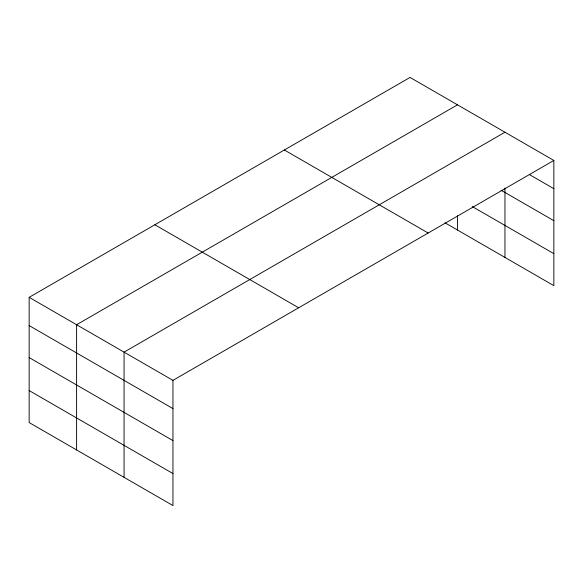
<?xml version="1.0" encoding="UTF-8"?>
<svg xmlns="http://www.w3.org/2000/svg" width="583" height="583" viewBox="0 0 583 583"><rect width="100%" height="100%" fill="white"/><g stroke="black" fill="none" stroke-linecap="round" stroke-linejoin="round"><path stroke-width="0.87" d="M29.15 297.337L172.954 380.356L172.954 505.57L29.15 422.551L29.15 297.337L410.046 77.43L553.85 160.449L553.85 285.663L445.055 222.852M457.502 104.823L76.606 324.731L76.606 449.945M504.958 132.224L124.062 352.132L124.062 477.346M172.954 380.356L553.85 160.449M529.4 174.572L553.85 188.688M501.067 190.218L553.85 220.687M472.281 206.571L553.85 253.663M284.351 149.999L428.155 233.018M154.845 224.768L298.649 307.788M29.15 325.576L172.954 408.596M29.15 357.576L172.954 440.602M29.15 390.552L172.954 473.571M504.958 188.018L504.958 257.438M457.502 215.812L457.502 230.037"/></g></svg>
